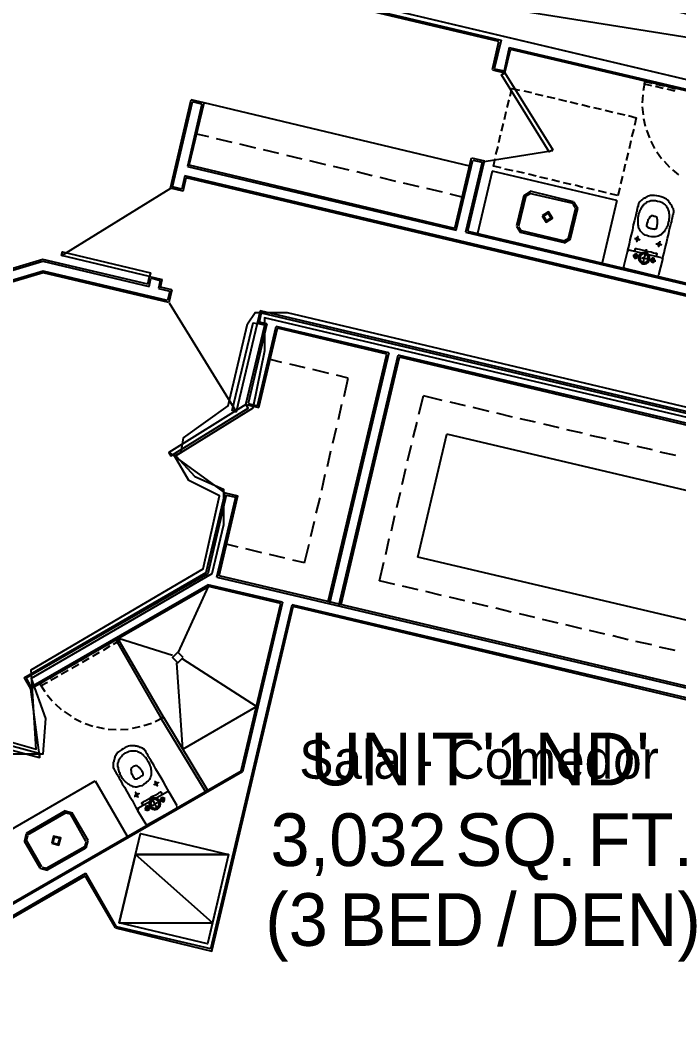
# Model space of a CAD drawing. Header units: feet. Extents: x -84 to 198, y -22 to 181.
# Drawn here: x 26.09 to 46.67, y 26.3 to 57.93 of the extents above; entities that cross this region are included whole.
import ezdxf
from ezdxf.enums import TextEntityAlignment as Align

# ---------------------------------------------------------------- set-up
doc = ezdxf.new("R2010")
doc.units = ezdxf.units.FT
for name, color, linetype in [('A-AREA-COMUN', 252, 'CONTINUOUS'), ('A-AREA-UNIDAD', 30, 'CONTINUOUS'), ('A-LINEA', 7, 'CONTINUOUS'), ('A-MURO-CONCRETO', 8, 'CONTINUOUS'), ('A-NOMBRE-ESPACIO', 2, 'CONTINUOUS'), ('A-TEXTO-PDF', 3, 'CONTINUOUS')]:
    doc.layers.add(name, color=color, linetype=linetype)

msp = doc.modelspace()

# ---------------------------------------------------------------- linework, layer by layer
at = {"layer": 'A-AREA-COMUN'}
msp.add_lwpolyline([(24.32, 35.8044), (26.592, 35.1644), (26.432, 37.6356), (31.808, 40.8), (32.32, 43.0756), (31.36, 43.5556), (30.912, 44.32), (31.12, 44.4444), (31.2, 44.8889), (32.592, 45.8844), (33.2, 48.4444), (33.44, 48.8), (34.432, 48.8), (54.048, 44.16)], dxfattribs=at)
at = {"layer": 'A-AREA-UNIDAD'}
msp.add_lwpolyline([(53.92, 43.8756), (33.728, 48.64), (33.728, 47.6089), (33.36, 45.8133), (30.96, 44.32), (31.552, 43.68), (32.448, 43.2889), (32.448, 42.1689), (32.08, 40.64), (26.432, 37.3689), (26.88, 36.1244), (26.8, 35.0044), (25.76, 35.0044), (23.872, 35.4844), (21.28, 33.9556), (21.2, 33.6), (21.52, 33.4756), (21.408, 31.8756), (23.072, 28.9244), (23.392, 28.8356), (23.392, 28.4089), (25.28, 25.4756)], dxfattribs=at)
at = {"layer": 'A-LINEA'}
for p, q in [((32.32, 59.3911), (41.12, 57.3111)), ((41.0533, 57.2711), (32.36, 59.3244)), ((40.8533, 56.3911), (41.0533, 57.2711)), ((41.12, 57.3111), (40.9067, 56.4178)), ((41.3733, 57.0844), (41.2133, 56.3511)), ((41.24, 56.2844), (41.4133, 57.0178)), ((41.3733, 57.0844), (51.36, 54.7244)), ((51.2933, 54.6844), (41.4133, 57.0178)), ((40.8533, 56.3778), (41.24, 56.2844)), ((40.9067, 56.4178), (41.2133, 56.3511)), ((45.6133, 56.0178), (45.84, 55.9644)), ((41.8267, 55.7244), (42.0667, 55.6711)), ((46.1867, 55.8044), (45.9467, 55.8578)), ((45.96, 55.9378), (46.2133, 55.8844)), ((46.5467, 55.7111), (46.3067, 55.7778)), ((46.3333, 55.8578), (46.5733, 55.7911)), ((30.7867, 52.6844), (31.44, 55.4444)), ((30.8533, 52.7244), (31.48, 55.3778)), ((31.3733, 53.4044), (31.84, 55.3511)), ((31.84, 55.3511), (31.44, 55.4444)), ((31.7733, 55.3111), (31.48, 55.3778)), ((40.1467, 53.3778), (31.84, 55.3511)), ((41.3067, 55.2044), (41.3733, 55.4444)), ((42.1867, 55.6311), (42.4267, 55.5778)), ((42.5467, 55.5511), (42.8, 55.4978)), ((42.92, 55.4711), (43.16, 55.4044)), ((43.28, 55.3778), (43.52, 55.3244)), ((45.5467, 55.6044), (45.5333, 55.3511)), ((31.7733, 55.3111), (31.32, 53.3644)), ((41.2267, 54.8311), (41.28, 55.0844)), ((43.64, 55.2978), (43.8933, 55.2311)), ((44.0133, 55.2044), (44.2533, 55.1511)), ((44.3733, 55.1244), (44.6133, 55.0578)), ((44.7467, 55.0311), (44.9867, 54.9778)), ((45.5333, 55.2311), (45.56, 54.9778)), ((45.5733, 54.8578), (45.6267, 54.6178)), ((41.1333, 54.4711), (41.2, 54.7111)), ((45.2667, 54.5244), (45.2, 54.2844)), ((45.6667, 54.4978), (45.76, 54.2578)), ((31.9867, 54.2844), (31.6133, 54.3778)), ((32.72, 54.1111), (32.2267, 54.2311)), ((41.0533, 54.1111), (41.1067, 54.3511)), ((45.1733, 54.1644), (45.12, 53.9111)), ((45.8, 54.1511), (45.92, 53.9244)), ((33.4533, 53.9378), (32.96, 54.0578)), ((34.1733, 53.7644), (33.6933, 53.8844)), ((40.5946, 53.5205), (42.7353, 53.867)), ((40.96, 53.7378), (41.0267, 53.9911)), ((45.0933, 53.7911), (45.0267, 53.5511)), ((45.9867, 53.8178), (46.1333, 53.6178)), ((34.9067, 53.5911), (34.4267, 53.7111)), ((35.64, 53.4178), (35.1467, 53.5378)), ((39.68, 51.4311), (40.2, 53.6311)), ((39.72, 51.3778), (40.24, 53.5644)), ((40.5333, 53.4978), (40.0133, 51.3111)), ((40.08, 51.3378), (40.6, 53.5378)), ((40.2, 53.6311), (40.6, 53.5378)), ((40.24, 53.5644), (40.5333, 53.4978)), ((46.2133, 53.5244), (46.3867, 53.3378)), ((31.32, 53.3644), (39.72, 51.3778)), ((39.68, 51.4311), (31.3733, 53.4044)), ((36.3733, 53.2444), (35.88, 53.3644)), ((37.0933, 53.0711), (36.6133, 53.1911)), ((40.84, 53.2178), (40.3867, 51.2711)), ((44.7333, 52.2978), (40.84, 53.2178)), ((41.4933, 53.2311), (41.24, 53.2844)), ((41.8533, 53.1511), (41.6133, 53.2044)), ((45, 53.4311), (44.9467, 53.1911)), ((46.48, 53.2578), (46.6667, 53.0978)), ((31.24, 53.0711), (31.1467, 52.6578)), ((31.1867, 52.5911), (31.28, 53.0044)), ((59.1333, 46.4711), (31.24, 53.0711)), ((59.1733, 46.4044), (31.28, 53.0044)), ((37.8267, 52.8978), (37.3467, 53.0178)), ((38.56, 52.7244), (38.0667, 52.8444)), ((42.2133, 53.0578), (41.9733, 53.1244)), ((42.5867, 52.9778), (42.3333, 53.0311)), ((42.9467, 52.8844), (42.7067, 52.9511)), ((43.3067, 52.8044), (43.0667, 52.8578)), ((44.92, 53.0578), (44.8533, 52.8178)), ((30.7923, 52.675), (27.3828, 50.5701)), ((31.1867, 52.5911), (30.7867, 52.6844)), ((31.1467, 52.6578), (30.8533, 52.7244)), ((39.2933, 52.5644), (38.8, 52.6711)), ((42.0317, 52.5733), (41.8311, 52.4495)), ((42.0164, 52.5084), (41.896, 52.4341)), ((43.3733, 52.2044), (42.0133, 52.5244)), ((43.3867, 52.2578), (42.0267, 52.5911)), ((43.68, 52.7111), (43.44, 52.7778)), ((44.04, 52.6311), (43.8, 52.6844)), ((44.4133, 52.5378), (44.16, 52.6044)), ((44.7733, 52.4578), (44.5333, 52.5111)), ((44.8267, 52.6978), (44.7733, 52.4578)), ((39.9067, 52.4044), (39.5333, 52.4978)), ((41.8267, 52.4578), (41.6, 51.5111)), ((41.8933, 52.4444), (41.6667, 51.4978)), ((43.4506, 52.0681), (43.3764, 52.1884)), ((43.5155, 52.0527), (43.3917, 52.2533)), ((44.7333, 52.2978), (44.28, 50.3511)), ((43.2267, 51.1244), (43.4533, 52.0711)), ((43.2933, 51.1111), (43.52, 52.0578)), ((40.0133, 51.3111), (49.9867, 48.9511)), ((41.6045, 51.5028), (41.7283, 51.3023)), ((41.6694, 51.4875), (41.7436, 51.3671)), ((41.72, 51.3111), (43.0933, 50.9911)), ((41.7467, 51.3644), (43.1067, 51.0444)), ((43.1016, 50.9823), (43.3022, 51.1061)), ((43.117, 51.0471), (43.2373, 51.1214)), ((45.0667, 50.7244), (44.9467, 50.2311)), ((45.1241, 50.7499), (45.0679, 50.7152)), ((46.1333, 50.5111), (45.12, 50.7511)), ((26.8, 50.4578), (16.2133, 47.2844)), ((16.2267, 47.2311), (26.8, 50.4044)), ((30.08, 49.6844), (26.8, 50.4578)), ((26.8, 50.4044), (30.12, 49.6178)), ((46.0533, 49.9778), (46.1733, 50.4578)), ((46.1854, 50.4537), (46.1507, 50.5099)), ((26.8133, 50.0978), (16.3067, 46.9378)), ((26.8133, 50.0444), (16.32, 46.8978)), ((30.6933, 49.1778), (26.8133, 50.0978)), ((30.7333, 49.1111), (26.8133, 50.0444)), ((44.9479, 50.2352), (44.9826, 50.179)), ((44.9733, 50.1911), (46, 49.9378)), ((30.12, 49.6178), (30.1733, 49.8711)), ((30.4667, 49.7911), (30.1733, 49.8711)), ((30.4667, 49.7911), (30.4133, 49.5511)), ((30.48, 49.5911), (30.5333, 49.8311)), ((46.0093, 49.9257), (46.0654, 49.9604)), ((30.4133, 49.5511), (30.7733, 49.4711)), ((30.8267, 49.5111), (30.48, 49.5911)), ((30.7733, 49.4711), (30.6933, 49.1778)), ((30.8267, 49.5111), (30.7333, 49.1111)), ((30.7428, 49.1034), (32.8477, 45.6939)), ((33.5867, 48.8578), (33.4933, 48.4578)), ((33.6267, 48.7911), (33.56, 48.4978)), ((54.2267, 43.9778), (33.5867, 48.8578)), ((33.6267, 48.7911), (54.16, 43.9378)), ((33.1467, 45.9244), (33.7333, 48.4044)), ((33.8, 48.4444), (33.2133, 45.9644)), ((33.7333, 48.4044), (33.4933, 48.4578)), ((33.8, 48.4444), (33.56, 48.4978)), ((33.5067, 45.8844), (34.0933, 48.3644)), ((33.5467, 45.8311), (34.1333, 48.3111)), ((37.6133, 47.5378), (34.0933, 48.3644)), ((37.5467, 47.4978), (34.1333, 48.3111)), ((35.72, 39.7778), (37.5467, 47.4978)), ((37.6133, 47.5378), (35.76, 39.7111)), ((36.0533, 39.6444), (37.9067, 47.4711)), ((53.8, 43.7111), (37.9067, 47.4711)), ((34.2667, 47.2444), (33.9067, 47.3378)), ((35, 47.0711), (34.52, 47.1911)), ((36.12, 39.6844), (37.9467, 47.4044)), ((53.7333, 43.6711), (37.9467, 47.4044)), ((35.7333, 46.8978), (35.24, 47.0178)), ((36.3467, 46.7511), (35.9733, 46.8444)), ((36.2133, 46.1778), (36.3467, 46.7511)), ((38.5467, 45.6311), (38.6933, 46.2044)), ((39.28, 46.0578), (38.6933, 46.2044)), ((33.1467, 45.9244), (33.5467, 45.8311)), ((33.2133, 45.9644), (33.5067, 45.8844)), ((36.04, 45.4578), (36.1467, 45.9378)), ((40.0133, 45.8844), (39.5333, 46.0044)), ((40.7467, 45.7111), (40.2533, 45.8311)), ((41.48, 45.5378), (40.9867, 45.6578)), ((38.3733, 44.8978), (38.4933, 45.3778)), ((42.2, 45.3778), (41.72, 45.4844)), ((42.9333, 45.2044), (42.4533, 45.3111)), ((35.8667, 44.7244), (35.9733, 45.2044)), ((38.52, 41.1644), (39.4267, 45.0044)), ((51.3333, 42.1911), (39.4267, 45.0044)), ((43.6667, 45.0311), (43.1733, 45.1378)), ((44.4, 44.8578), (43.9067, 44.9644)), ((38.2, 44.1644), (38.32, 44.6578)), ((45.12, 44.6844), (44.64, 44.7911)), ((45.8533, 44.5111), (45.3733, 44.6178)), ((30.7424, 44.4294), (32.501, 43.1605)), ((35.6933, 43.9911), (35.8, 44.4844)), ((46.5867, 44.3378), (46.0933, 44.4444)), ((35.52, 43.2578), (35.6267, 43.7511)), ((38.0267, 43.4311), (38.1467, 43.9244)), ((31.9067, 40.6844), (32.4933, 43.1644)), ((32.5333, 43.0978), (31.96, 40.6444)), ((32.24, 40.5378), (32.8267, 43.0311)), ((32.3067, 40.5778), (32.8933, 43.0711)), ((32.4933, 43.1644), (32.8933, 43.0711)), ((32.5333, 43.0978), (32.8267, 43.0311)), ((35.3467, 42.5378), (35.4667, 43.0178)), ((37.8667, 42.7111), (37.9733, 43.1911)), ((37.6933, 41.9778), (37.8, 42.4578)), ((35.1733, 41.8044), (35.2933, 42.2844)), ((32.9067, 41.4711), (32.5333, 41.5644)), ((34.9733, 40.9778), (35.12, 41.5644)), ((37.52, 41.2444), (37.6267, 41.7378)), ((33.64, 41.2978), (33.1467, 41.4178)), ((34.36, 41.1244), (33.88, 41.2444)), ((47.5067, 39.0444), (38.52, 41.1644)), ((34.9733, 40.9778), (34.6133, 41.0711)), ((37.32, 40.4178), (37.4533, 41.0044)), ((26.2133, 37.3911), (31.9067, 40.6844)), ((31.96, 40.6444), (26.28, 37.3778)), ((32.24, 40.5378), (46.9867, 37.0578)), ((47.04, 37.0978), (32.3067, 40.5778)), ((26.4133, 37.0444), (31.9733, 40.2444)), ((26.4267, 37.1111), (31.96, 40.2978)), ((31.04, 38.1911), (31.9733, 40.2444)), ((34.2933, 39.7511), (31.96, 40.2978)), ((34.24, 39.7111), (31.9733, 40.2444)), ((37.8, 40.3111), (37.32, 40.4178)), ((38.5333, 40.1378), (38.04, 40.2578)), ((39.2533, 39.9644), (38.7733, 40.0844)), ((39.9867, 39.7911), (39.5067, 39.9111)), ((32.0533, 28.9244), (34.5867, 39.6711)), ((33, 34.4844), (34.24, 39.7111)), ((34.2933, 39.7511), (33.04, 34.4578)), ((46.9067, 36.7644), (34.5867, 39.6711)), ((46.9467, 36.6978), (34.6267, 39.6178)), ((40.72, 39.6178), (40.2267, 39.7378)), ((41.44, 39.4444), (40.96, 39.5644)), ((42.1733, 39.2711), (41.6933, 39.3911)), ((42.9067, 39.0978), (42.4133, 39.2178)), ((43.64, 38.9244), (43.1467, 39.0444)), ((30.8533, 38.0844), (29.16, 38.6178)), ((44.36, 38.7511), (43.88, 38.8711)), ((45.0933, 38.5778), (44.6133, 38.6978)), ((28.6267, 38.3244), (28.8533, 38.4444)), ((28.8933, 38.3778), (28.68, 38.2444)), ((45.8267, 38.4178), (45.3333, 38.5244)), ((46.56, 38.2444), (46.0667, 38.3511)), ((27.9867, 37.9378), (28.2, 38.0711)), ((28.24, 37.9911), (28.0267, 37.8711)), ((28.3067, 38.1378), (28.52, 38.2578)), ((28.56, 38.1778), (28.3467, 38.0578)), ((33.48, 36.4978), (31.1733, 37.9778)), ((27.3333, 37.5644), (27.5467, 37.6978)), ((27.6533, 37.7511), (27.88, 37.8844)), ((27.92, 37.8044), (27.7067, 37.6844)), ((31.1733, 35.1644), (30.9867, 37.8578)), ((26.2133, 37.3911), (26.4133, 37.0444)), ((26.28, 37.3778), (26.4267, 37.1111)), ((26.7067, 37.2044), (26.9067, 37.3244)), ((27.0133, 37.3778), (27.2267, 37.5111)), ((27.2667, 37.4311), (27.0533, 37.3111)), ((27.5867, 37.6178), (27.3733, 37.4978)), ((26.7028, 34.8887), (26.4217, 37.0389)), ((26.9333, 36.8578), (27.0933, 36.6711)), ((27.1867, 36.5778), (27.3733, 36.4044)), ((31.1733, 35.1644), (33.48, 36.4978)), ((27.4667, 36.3378), (27.68, 36.1911)), ((27.7867, 36.1244), (28, 36.0178)), ((30.3067, 36.0311), (30.5733, 36.1644)), ((30.5067, 36.1911), (30.5067, 36.1911)), ((30.56, 36.1111), (30.56, 36.1111)), ((28.12, 35.9644), (28.36, 35.8844)), ((28.48, 35.8578), (28.72, 35.8044)), ((28.84, 35.7911), (29.0933, 35.7778)), ((29.2267, 35.7778), (29.4667, 35.7911)), ((29.6, 35.8178), (29.84, 35.8711)), ((29.96, 35.8978), (30.2, 35.9778)), ((23.7867, 29.1778), (33, 34.4844)), ((33.04, 34.4578), (23.8133, 29.1378)), ((24.9733, 32.1778), (28.44, 34.1778)), ((28.44, 34.1778), (29.44, 32.4444)), ((31.88, 33.8978), (31.88, 33.8978)), ((30.6933, 33.8311), (29.7733, 33.3111)), ((30.7538, 33.8077), (30.69, 33.8249)), ((31, 33.3911), (30.7467, 33.8178)), ((27.4933, 33.2311), (26.28, 32.5244)), ((27.7244, 33.161), (27.4968, 33.2222)), ((29.76, 33.2444), (30.0133, 32.8178)), ((29.7834, 33.3049), (29.7662, 33.2411)), ((30.0667, 32.8044), (30.9867, 33.3244)), ((30.99, 33.3173), (31.0071, 33.3811)), ((27.52, 33.1778), (26.3067, 32.4711)), ((27.6666, 33.1277), (27.5301, 33.1644)), ((28.1467, 32.2844), (27.6667, 33.1378)), ((28.2133, 32.3111), (27.72, 33.1644)), ((30.0196, 32.8145), (30.0833, 32.7973)), ((26.2133, 32.2978), (26.7067, 31.4578)), ((26.2834, 32.5155), (26.2223, 32.2879)), ((26.2667, 32.3378), (26.76, 31.4844)), ((26.3167, 32.4578), (26.28, 32.3212)), ((28.1233, 32.1378), (28.16, 32.2744)), ((28.1566, 32.08), (28.2177, 32.3077)), ((26.9067, 31.4444), (28.12, 32.1378)), ((26.9333, 31.3911), (28.1467, 32.0844)), ((26.7156, 31.4479), (26.9432, 31.3867)), ((26.7734, 31.4812), (26.9099, 31.4445)), ((23.9733, 28.8711), (28.1467, 31.2844)), ((24, 28.8311), (28.12, 31.2044)), ((29.0667, 29.5778), (28.12, 31.2044)), ((29.1067, 29.6178), (28.1467, 31.2844)), ((32.0533, 28.9244), (29.1067, 29.6178))]:
    msp.add_line(p, q, dxfattribs=at)
for points in [[(29.96, 60.0978), (55.9867, 53.9378), (56.44, 55.8844), (30.4267, 62.0444), (29.96, 60.0978)], [(41.24, 56.2844), (42.7333, 53.8844), (42.6267, 53.8178), (41.1333, 56.2311), (41.24, 56.2844)], [(45.8267, 55.8844), (45.6, 55.9378), (45.6133, 56.0178), (45.56, 55.7244)], [(41.4, 55.5644), (41.4533, 55.8044), (41.6933, 55.7511)], [(45.1067, 54.9511), (45.3467, 54.8844), (45.2933, 54.6444)], [(40.08, 51.3378), (49.9467, 49.0044), (51.2933, 54.6844)], [(41.12, 53.3244), (40.88, 53.3778), (40.9333, 53.6178)], [(46.1733, 50.4578), (46.1733, 50.4844), (46.1867, 50.5644), (46.2133, 50.6711), (46.2533, 50.8178), (46.2933, 50.9644), (46.32, 51.1244), (46.36, 51.2711), (46.3867, 51.4044), (46.4133, 51.5111), (46.44, 51.5911), (46.4533, 51.6444), (46.4533, 51.6844), (46.4667, 51.7244), (46.4667, 51.7378), (46.48, 51.7511), (46.48, 51.7644), (46.48, 51.7778), (46.48, 51.7911), (46.4933, 51.8044), (46.4933, 51.8311), (46.4933, 51.8444), (46.4933, 51.8578), (46.5067, 51.8711), (46.5067, 51.8844), (46.5067, 51.8978), (46.5067, 51.9111), (46.52, 51.9244), (46.52, 51.9511), (46.52, 51.9644), (46.52, 51.9778), (46.52, 51.9911), (46.5067, 52.0044), (46.5067, 52.0178), (46.5067, 52.0444), (46.4933, 52.0578), (46.48, 52.0711), (46.48, 52.0844), (46.4667, 52.1111), (46.4533, 52.1244), (46.4533, 52.1378), (46.44, 52.1644), (46.4267, 52.1778), (46.4133, 52.1911), (46.4, 52.2178), (46.3867, 52.2311), (46.3733, 52.2444), (46.36, 52.2711), (46.3467, 52.2978), (46.32, 52.3111), (46.2933, 52.3378), (46.2667, 52.3511), (46.2267, 52.3778), (46.1867, 52.3911), (46.12, 52.4178), (46.0533, 52.4311), (45.9867, 52.4444), (45.92, 52.4578), (45.8667, 52.4578), (45.8267, 52.4578), (45.7867, 52.4578), (45.76, 52.4444), (45.72, 52.4311), (45.7067, 52.4311), (45.68, 52.4178), (45.6533, 52.4044), (45.64, 52.3911), (45.6133, 52.3778), (45.6, 52.3778), (45.5867, 52.3644), (45.56, 52.3511), (45.5467, 52.3378), (45.5333, 52.3244), (45.52, 52.3111), (45.5067, 52.3111), (45.4933, 52.2978), (45.48, 52.2844), (45.4667, 52.2711), (45.4533, 52.2578), (45.44, 52.2444), (45.4267, 52.2311), (45.4267, 52.2178), (45.4133, 52.2044), (45.4133, 52.1911), (45.4133, 52.1778), (45.4, 52.1644), (45.4, 52.1511), (45.4, 52.1378), (45.4, 52.1111), (45.3867, 52.0978), (45.3867, 52.0844), (45.3867, 52.0711), (45.3733, 52.0578), (45.3733, 52.0444), (45.3733, 52.0311), (45.3733, 52.0178), (45.36, 52.0044), (45.36, 51.9778), (45.36, 51.9511), (45.3467, 51.9111), (45.3333, 51.8444), (45.3067, 51.7644), (45.2933, 51.6711), (45.2533, 51.5378), (45.2267, 51.3778), (45.1867, 51.2311), (45.1467, 51.0711), (45.12, 50.9378), (45.0933, 50.8178), (45.0667, 50.7511), (45.0667, 50.7244)], [(45.7467, 51.1778), (45.68, 51.2044), (45.6267, 51.2178), (45.5867, 51.2444), (45.5467, 51.2711), (45.5067, 51.3111), (45.48, 51.3378), (45.4667, 51.3644), (45.4533, 51.3911), (45.44, 51.4178), (45.4267, 51.4444), (45.4133, 51.4711), (45.4133, 51.4978), (45.4133, 51.5111), (45.4, 51.5378), (45.4, 51.5644), (45.4, 51.5778), (45.4, 51.6044), (45.4, 51.6178), (45.4, 51.6444), (45.4, 51.6578), (45.4, 51.6844), (45.4, 51.7111), (45.4, 51.7244), (45.4, 51.7511), (45.4, 51.7778), (45.4133, 51.8044), (45.4133, 51.8311), (45.4267, 51.8578), (45.4267, 51.8844), (45.44, 51.9111), (45.4533, 51.9378), (45.4533, 51.9644), (45.4667, 51.9911), (45.48, 52.0044), (45.4933, 52.0311), (45.4933, 52.0444), (45.5067, 52.0711), (45.52, 52.0844), (45.5333, 52.0978), (45.5333, 52.1111), (45.5467, 52.1244), (45.56, 52.1511), (45.5733, 52.1644), (45.5867, 52.1778), (45.6, 52.1911), (45.6133, 52.2044), (45.64, 52.2178), (45.6533, 52.2311), (45.68, 52.2578), (45.72, 52.2711), (45.76, 52.2844), (45.8, 52.2978), (45.84, 52.2978), (45.8933, 52.2978), (45.9467, 52.2978), (46.0133, 52.2844), (46.08, 52.2711), (46.1333, 52.2444), (46.1733, 52.2178), (46.2133, 52.1911), (46.2533, 52.1644), (46.28, 52.1378), (46.2933, 52.1111), (46.3067, 52.0844), (46.32, 52.0578), (46.3333, 52.0311), (46.3467, 52.0178), (46.3467, 51.9911), (46.36, 51.9778), (46.36, 51.9511), (46.36, 51.9378), (46.36, 51.9244), (46.36, 51.8978), (46.3733, 51.8844), (46.3733, 51.8578), (46.3733, 51.8444), (46.3733, 51.8178), (46.3733, 51.8044), (46.3733, 51.7778), (46.3733, 51.7511), (46.36, 51.7244), (46.36, 51.6978), (46.36, 51.6711), (46.36, 51.6444), (46.3467, 51.6178), (46.3467, 51.5911), (46.3333, 51.5644), (46.3333, 51.5378), (46.32, 51.5111), (46.3067, 51.4844), (46.2933, 51.4711), (46.2933, 51.4444), (46.28, 51.4311), (46.2667, 51.4178), (46.2533, 51.3911), (46.2533, 51.3778), (46.24, 51.3644), (46.2267, 51.3511), (46.2133, 51.3244), (46.2, 51.3111), (46.1867, 51.2978), (46.16, 51.2711), (46.1467, 51.2578), (46.12, 51.2311), (46.0933, 51.2178), (46.0667, 51.2044), (46.0267, 51.1911), (45.9867, 51.1778), (45.9333, 51.1644), (45.88, 51.1644), (45.8267, 51.1644), (45.76, 51.1778)], [(42.4045, 51.8228), (42.5283, 51.6223), (42.7289, 51.7461), (42.605, 51.9466), (42.4045, 51.8228)], [(42.4434, 51.8136), (42.5375, 51.6612), (42.6899, 51.7553), (42.5958, 51.9077), (42.4434, 51.8136)], [(45.92, 51.4044), (45.92, 51.4178), (45.9333, 51.4178), (45.9467, 51.4178), (45.96, 51.4311), (45.9733, 51.4311), (45.9733, 51.4444), (45.9867, 51.4444), (45.9867, 51.4578), (45.9867, 51.4711), (45.9867, 51.4844), (46, 51.4978), (46, 51.5111), (46, 51.5244), (46, 51.5511), (46.0133, 51.5644), (46.0133, 51.5778), (46.0133, 51.5911), (46.0133, 51.6044), (46.0133, 51.6178), (46.0133, 51.6311), (46.0133, 51.6444), (46.0133, 51.6578), (46.0133, 51.6711), (46.0133, 51.6844), (46.0133, 51.6978), (46.0133, 51.7111), (46, 51.7244), (46, 51.7378), (46, 51.7644), (45.9867, 51.7778), (45.96, 51.7911), (45.9333, 51.8044), (45.9067, 51.8044), (45.8667, 51.8178), (45.84, 51.8178), (45.8133, 51.8178), (45.8, 51.8044), (45.7867, 51.7911), (45.7733, 51.7911), (45.76, 51.7778), (45.76, 51.7644), (45.76, 51.7511), (45.7467, 51.7511), (45.7467, 51.7378), (45.7333, 51.7244), (45.72, 51.7111), (45.72, 51.6978), (45.7067, 51.6978), (45.7067, 51.6844), (45.7067, 51.6711), (45.7067, 51.6578), (45.6933, 51.6444), (45.6933, 51.6311), (45.6933, 51.6178), (45.6933, 51.6044), (45.68, 51.5911), (45.68, 51.5778), (45.68, 51.5644), (45.68, 51.5511), (45.6667, 51.5378), (45.6667, 51.5244), (45.6667, 51.5111), (45.6667, 51.4978), (45.68, 51.4978), (45.68, 51.4844), (45.6933, 51.4844), (45.6933, 51.4711), (45.7067, 51.4578), (45.72, 51.4578), (45.7333, 51.4444), (45.76, 51.4444), (45.8, 51.4311), (45.8267, 51.4311), (45.8667, 51.4178), (45.8933, 51.4178), (45.9067, 51.4044), (45.92, 51.4044)], [(45.2933, 51.1111), (45.3067, 51.1111), (45.3333, 51.1111), (45.36, 51.0978), (45.3867, 51.0978), (45.4267, 51.0844), (45.44, 51.0844), (45.4667, 51.0711)], [(45.3867, 51.1378), (45.3733, 51.1378), (45.36, 51.1244), (45.3467, 51.1244), (45.3467, 51.1111), (45.3333, 51.1111), (45.3333, 51.0978), (45.3467, 51.0844), (45.3467, 51.0711), (45.36, 51.0711), (45.36, 51.0578), (45.3733, 51.0578), (45.3867, 51.0578), (45.3867, 51.0711), (45.4, 51.0711), (45.4, 51.0844), (45.4133, 51.0844), (45.4133, 51.0978), (45.4133, 51.1111), (45.4, 51.1111), (45.4, 51.1244), (45.3867, 51.1244), (45.3867, 51.1378)], [(45.4, 51.1911), (45.3867, 51.1644), (45.3867, 51.1378), (45.3733, 51.1111), (45.3733, 51.0844), (45.36, 51.0578), (45.36, 51.0311), (45.36, 51.0178), (45.3467, 51.0044)], [(45.96, 50.9511), (45.9733, 50.9511), (45.9867, 50.9511), (46.0133, 50.9511), (46.04, 50.9378), (46.0667, 50.9244), (46.1067, 50.9244), (46.12, 50.9244), (46.1467, 50.9111)], [(46.0667, 50.9644), (46.0533, 50.9778), (46.04, 50.9644), (46.0267, 50.9644), (46.0267, 50.9511), (46.0133, 50.9378), (46.0133, 50.9244), (46.0267, 50.9244), (46.0267, 50.9111), (46.04, 50.9111), (46.04, 50.8978), (46.0533, 50.8978), (46.0667, 50.8978), (46.0667, 50.9111), (46.08, 50.9111), (46.08, 50.9244), (46.0933, 50.9244), (46.0933, 50.9378), (46.0933, 50.9511), (46.08, 50.9511), (46.08, 50.9644), (46.0667, 50.9644)], [(46.08, 51.0311), (46.08, 51.0178), (46.0667, 51.0044), (46.0667, 50.9778), (46.0533, 50.9511), (46.0533, 50.9244), (46.04, 50.8978), (46.04, 50.8711), (46.04, 50.8578), (46.0267, 50.8444)], [(30.1333, 49.9244), (27.3867, 50.5778), (27.4133, 50.6978), (30.16, 50.0444), (30.1333, 49.9244)], [(45.3333, 50.6178), (45.32, 50.6178), (45.3067, 50.6178), (45.2933, 50.6178), (45.2933, 50.6044), (45.28, 50.6044), (45.28, 50.5911), (45.2667, 50.5911), (45.2667, 50.5778), (45.2667, 50.5644), (45.2667, 50.5511), (45.2667, 50.5378), (45.28, 50.5244), (45.2933, 50.5111), (45.3067, 50.5111), (45.32, 50.4978), (45.3333, 50.4978), (45.3467, 50.5111), (45.36, 50.5111), (45.3733, 50.5244), (45.3867, 50.5378), (45.3867, 50.5511), (45.3867, 50.5644), (45.3867, 50.5778), (45.3733, 50.5911), (45.3733, 50.6044), (45.36, 50.6044), (45.36, 50.6178), (45.3467, 50.6178), (45.3333, 50.6178)], [(45.2933, 50.7111), (45.2933, 50.7244), (45.2933, 50.7378), (45.3067, 50.7511), (45.3067, 50.7644), (45.3067, 50.7778), (45.3067, 50.7911), (45.32, 50.7911), (45.32, 50.8044), (45.3333, 50.8044), (45.3467, 50.8044), (45.3733, 50.7911), (45.44, 50.7778), (45.52, 50.7644), (45.6133, 50.7378), (45.72, 50.7111), (45.8133, 50.6978), (45.88, 50.6711), (45.9333, 50.6578), (45.96, 50.6578), (45.9733, 50.6578), (45.9733, 50.6444), (45.9867, 50.6444), (45.9867, 50.6311), (45.9867, 50.6178), (45.9733, 50.6044), (45.9733, 50.5911), (45.9733, 50.5778), (45.9733, 50.5644), (45.96, 50.5511)], [(45.3467, 50.6578), (45.3467, 50.6444), (45.3467, 50.6311), (45.3333, 50.6044), (45.3333, 50.5778), (45.32, 50.5511), (45.32, 50.5244), (45.3067, 50.4978), (45.3067, 50.4844), (45.3067, 50.4711)], [(45.6267, 50.6711), (45.6, 50.6711), (45.5733, 50.6711), (45.5333, 50.6711), (45.5067, 50.6578), (45.48, 50.6444), (45.4667, 50.6178), (45.44, 50.6044), (45.4267, 50.5778), (45.4133, 50.5378), (45.4133, 50.5111), (45.4133, 50.4844), (45.4267, 50.4444), (45.44, 50.4178), (45.4533, 50.3911), (45.4667, 50.3778), (45.4933, 50.3511), (45.52, 50.3378), (45.5467, 50.3244), (45.5867, 50.3244), (45.6133, 50.3244), (45.64, 50.3378), (45.6667, 50.3378), (45.6933, 50.3644), (45.72, 50.3778), (45.7333, 50.4044), (45.7467, 50.4311), (45.76, 50.4578), (45.76, 50.4978), (45.76, 50.5244), (45.76, 50.5511), (45.7467, 50.5778), (45.7333, 50.6044), (45.7067, 50.6311), (45.6933, 50.6444), (45.6667, 50.6578), (45.6267, 50.6711)], [(45.6267, 50.6311), (45.6, 50.6311), (45.5733, 50.6311), (45.5467, 50.6311), (45.5333, 50.6178), (45.5067, 50.6044), (45.4933, 50.5911), (45.48, 50.5778), (45.4667, 50.5511), (45.4533, 50.5244), (45.4533, 50.5111), (45.4533, 50.4844), (45.4667, 50.4578), (45.4667, 50.4444), (45.48, 50.4178), (45.4933, 50.4044), (45.52, 50.3911), (45.5333, 50.3778), (45.56, 50.3644), (45.5867, 50.3644), (45.6133, 50.3644), (45.6267, 50.3644), (45.6533, 50.3778), (45.6667, 50.3911), (45.6933, 50.4044), (45.7067, 50.4178), (45.72, 50.4444), (45.72, 50.4711), (45.7333, 50.4978), (45.72, 50.5111), (45.72, 50.5378), (45.7067, 50.5644), (45.7067, 50.5778), (45.68, 50.5911), (45.6667, 50.6178), (45.64, 50.6178), (45.6267, 50.6311)], [(45.6533, 50.7778), (45.6533, 50.7511), (45.64, 50.7111), (45.6267, 50.6578), (45.6133, 50.5778), (45.5867, 50.5111), (45.5733, 50.4311), (45.56, 50.3778), (45.5467, 50.3378), (45.5467, 50.3244)], [(45.24, 50.5778), (45.2667, 50.5778), (45.2933, 50.5644), (45.3333, 50.5644), (45.3733, 50.5511), (45.4, 50.5378), (45.4267, 50.5378), (45.4533, 50.5378), (45.4667, 50.5244)], [(45.3333, 50.5911), (45.32, 50.5911), (45.3067, 50.5911), (45.3067, 50.5778), (45.2933, 50.5778), (45.2933, 50.5644), (45.2933, 50.5511), (45.3067, 50.5378), (45.32, 50.5378), (45.3333, 50.5378), (45.3467, 50.5378), (45.3467, 50.5511), (45.36, 50.5511), (45.36, 50.5644), (45.36, 50.5778), (45.3467, 50.5778), (45.3467, 50.5911), (45.3333, 50.5911)], [(45.5067, 50.5244), (45.52, 50.5111), (45.5333, 50.5111), (45.56, 50.5111), (45.5867, 50.4978), (45.6133, 50.4978), (45.64, 50.4844), (45.6667, 50.4844), (45.68, 50.4844), (45.6933, 50.4711)], [(45.7333, 50.4711), (45.7467, 50.4578), (45.76, 50.4578), (45.7867, 50.4578), (45.8267, 50.4444), (45.8667, 50.4311), (45.8933, 50.4311), (45.9333, 50.4178), (45.9467, 50.4178), (45.96, 50.4178)], [(45.88, 50.4978), (45.8667, 50.4978), (45.8533, 50.4978), (45.84, 50.4978), (45.84, 50.4844), (45.8267, 50.4844), (45.8133, 50.4711), (45.8, 50.4578), (45.8, 50.4444), (45.8, 50.4311), (45.8, 50.4178), (45.8133, 50.4044), (45.8133, 50.3911), (45.8267, 50.3911), (45.84, 50.3778), (45.8533, 50.3778), (45.8667, 50.3778), (45.88, 50.3778), (45.8933, 50.3778), (45.8933, 50.3911), (45.9067, 50.3911), (45.9067, 50.4044), (45.92, 50.4178), (45.92, 50.4311), (45.92, 50.4444), (45.92, 50.4578), (45.9067, 50.4711), (45.9067, 50.4844), (45.8933, 50.4844), (45.88, 50.4844), (45.88, 50.4978)], [(45.8667, 50.4711), (45.8533, 50.4711), (45.84, 50.4578), (45.8267, 50.4444), (45.8267, 50.4311), (45.8267, 50.4178), (45.84, 50.4178), (45.84, 50.4044), (45.8533, 50.4044), (45.8667, 50.4044), (45.88, 50.4044), (45.88, 50.4178), (45.8933, 50.4178), (45.8933, 50.4311), (45.8933, 50.4444), (45.8933, 50.4578), (45.88, 50.4578), (45.88, 50.4711), (45.8667, 50.4711)], [(45.88, 50.5244), (45.88, 50.5111), (45.8667, 50.4844), (45.8667, 50.4578), (45.8533, 50.4178), (45.8533, 50.3911), (45.84, 50.3644), (45.84, 50.3511)], [(30.08, 49.6844), (30.1333, 49.9244), (30.5333, 49.8311)], [(33.4933, 48.4578), (32.84, 45.6978), (32.72, 45.7378), (33.3733, 48.4844), (33.4933, 48.4578)], [(33.1467, 45.9244), (30.7333, 44.4311), (30.8, 44.3244), (33.2133, 45.8178), (33.1467, 45.9244)], [(29.0667, 29.5778), (32.08, 28.8578), (34.6267, 39.6178)], [(28.96, 38.5111), (29.16, 38.6178), (29.2, 38.5511), (29, 38.4311)], [(29.08, 38.5778), (30.4933, 36.1244), (30.5733, 36.1644), (29.1467, 38.6178), (29.08, 38.5778)], [(29.1333, 38.5644), (29.1333, 38.5644), (29.1333, 38.5644)], [(31.1867, 38.0244), (31.02, 38.1911), (30.8533, 38.0244), (31.02, 37.8578), (31.1867, 38.0244)], [(26.9467, 37.2444), (26.7467, 37.1378), (26.7067, 37.2044), (26.8667, 36.9644)], [(31.88, 33.8444), (30.4933, 36.1244), (30.5733, 36.1644), (31.9467, 33.8844), (31.88, 33.8444)], [(23.96, 35.6311), (26.6933, 34.8978), (26.72, 35.0178), (23.9867, 35.7511), (23.96, 35.6311)], [(30.7467, 33.8178), (30.7333, 33.8444), (30.6933, 33.9111), (30.64, 34.0044), (30.5733, 34.1378), (30.4933, 34.2711), (30.4133, 34.4044), (30.3333, 34.5378), (30.2667, 34.6578), (30.2133, 34.7511), (30.1733, 34.8178), (30.1333, 34.8711), (30.12, 34.9111), (30.1067, 34.9378), (30.0933, 34.9511), (30.08, 34.9644), (30.08, 34.9778), (30.08, 34.9911), (30.0667, 34.9911), (30.0667, 35.0044), (30.0533, 35.0178), (30.0533, 35.0311), (30.04, 35.0444), (30.0267, 35.0578), (30.0267, 35.0711), (30.0133, 35.0844), (30.0133, 35.0978), (30, 35.1111), (29.9867, 35.1244), (29.9867, 35.1378), (29.9733, 35.1511), (29.96, 35.1644), (29.9467, 35.1644), (29.9333, 35.1778), (29.92, 35.1911), (29.9067, 35.1911), (29.8933, 35.2044), (29.88, 35.2044), (29.8533, 35.2178), (29.84, 35.2178), (29.8133, 35.2311), (29.8, 35.2311), (29.7867, 35.2444), (29.76, 35.2444), (29.7467, 35.2578), (29.72, 35.2578), (29.6933, 35.2578), (29.68, 35.2711), (29.6533, 35.2711), (29.6267, 35.2711), (29.5867, 35.2711), (29.56, 35.2711), (29.52, 35.2711), (29.48, 35.2578), (29.4267, 35.2311), (29.3733, 35.2178), (29.3067, 35.1778), (29.2533, 35.1378), (29.2, 35.0978), (29.16, 35.0711), (29.12, 35.0444), (29.1067, 35.0044), (29.08, 34.9778), (29.0667, 34.9511), (29.0533, 34.9244), (29.0533, 34.9111), (29.04, 34.8844), (29.04, 34.8578), (29.0267, 34.8444), (29.0267, 34.8178), (29.0133, 34.8044), (29.0133, 34.7778), (29.0133, 34.7644), (29, 34.7378), (29, 34.7244), (29, 34.7111), (29, 34.6844), (29, 34.6711), (29, 34.6578), (29, 34.6311), (29, 34.6178), (29, 34.6044), (29, 34.5911), (29, 34.5778), (29.0133, 34.5644), (29.0133, 34.5511), (29.0267, 34.5378), (29.0267, 34.5244), (29.04, 34.5111), (29.0533, 34.4978), (29.0533, 34.4844), (29.0667, 34.4711), (29.0667, 34.4578), (29.08, 34.4444), (29.08, 34.4311), (29.0933, 34.4178), (29.0933, 34.4044), (29.1067, 34.4044), (29.1067, 34.3911), (29.12, 34.3778), (29.1333, 34.3511), (29.16, 34.3111), (29.1867, 34.2578), (29.2267, 34.1911), (29.28, 34.0844), (29.3467, 33.9778), (29.4267, 33.8444), (29.5067, 33.6978), (29.5867, 33.5644), (29.6533, 33.4444), (29.7067, 33.3378), (29.7467, 33.2711), (29.76, 33.2444)], [(29.9467, 34.0578), (29.8933, 34.0178), (29.8267, 34.0044), (29.7733, 33.9911), (29.7333, 33.9778), (29.6933, 33.9778), (29.6533, 33.9911), (29.6133, 33.9911), (29.5867, 34.0044), (29.56, 34.0178), (29.5333, 34.0311), (29.5067, 34.0444), (29.4933, 34.0578), (29.4667, 34.0711), (29.4533, 34.0844), (29.44, 34.0978), (29.4267, 34.1111), (29.4133, 34.1244), (29.3867, 34.1378), (29.3733, 34.1511), (29.36, 34.1644), (29.3467, 34.1778), (29.3333, 34.1911), (29.32, 34.2178), (29.3067, 34.2311), (29.28, 34.2578), (29.2667, 34.2844), (29.2533, 34.2978), (29.24, 34.3244), (29.2267, 34.3511), (29.2133, 34.3778), (29.2133, 34.4044), (29.2, 34.4311), (29.1867, 34.4578), (29.1867, 34.4711), (29.1733, 34.4978), (29.1733, 34.5111), (29.16, 34.5378), (29.16, 34.5511), (29.16, 34.5778), (29.16, 34.5911), (29.1467, 34.6044), (29.1467, 34.6311), (29.1467, 34.6444), (29.1467, 34.6711), (29.1467, 34.6844), (29.1467, 34.7111), (29.1467, 34.7378), (29.16, 34.7644), (29.1733, 34.7911), (29.1733, 34.8311), (29.2, 34.8578), (29.2267, 34.8978), (29.2533, 34.9378), (29.28, 34.9644), (29.3333, 35.0044), (29.3867, 35.0444), (29.44, 35.0711), (29.4933, 35.0978), (29.5467, 35.1111), (29.6, 35.1111), (29.64, 35.1111), (29.68, 35.1111), (29.7067, 35.1111), (29.7467, 35.0978), (29.7733, 35.0844), (29.7867, 35.0844), (29.8133, 35.0711), (29.8267, 35.0578), (29.8533, 35.0444), (29.8667, 35.0444), (29.88, 35.0311), (29.8933, 35.0178), (29.9067, 35.0044), (29.92, 34.9911), (29.9333, 34.9778), (29.9467, 34.9644), (29.96, 34.9511), (29.9733, 34.9378), (30, 34.9111), (30.0133, 34.8978), (30.0267, 34.8711), (30.04, 34.8578), (30.0533, 34.8311), (30.0667, 34.8044), (30.0933, 34.7778), (30.1067, 34.7511), (30.12, 34.7378), (30.12, 34.7111), (30.1333, 34.6844), (30.1467, 34.6711), (30.1467, 34.6444), (30.16, 34.6178), (30.16, 34.6044), (30.1733, 34.5778), (30.1733, 34.5644), (30.1733, 34.5378), (30.1733, 34.5244), (30.1867, 34.4978), (30.1867, 34.4844), (30.1867, 34.4578), (30.1867, 34.4311), (30.1867, 34.4044), (30.1867, 34.3778), (30.1867, 34.3511), (30.1733, 34.3244), (30.16, 34.2844), (30.1467, 34.2444), (30.1333, 34.2178), (30.0933, 34.1778), (30.0533, 34.1378), (30.0133, 34.0978), (29.9467, 34.0578)], [(29.9067, 34.3378), (29.92, 34.3378), (29.92, 34.3511), (29.9333, 34.3644), (29.9333, 34.3778), (29.9333, 34.3911), (29.9333, 34.4044), (29.9333, 34.4178), (29.92, 34.4311), (29.92, 34.4444), (29.9067, 34.4578), (29.9067, 34.4711), (29.8933, 34.4844), (29.8933, 34.4978), (29.88, 34.5111), (29.8667, 34.5244), (29.8667, 34.5378), (29.8533, 34.5378), (29.8533, 34.5511), (29.84, 34.5644), (29.8267, 34.5778), (29.8133, 34.5778), (29.8133, 34.5911), (29.8, 34.5911), (29.8, 34.6044), (29.7867, 34.6044), (29.7733, 34.6178), (29.76, 34.6311), (29.7467, 34.6444), (29.7333, 34.6444), (29.7067, 34.6444), (29.6933, 34.6444), (29.6667, 34.6311), (29.6267, 34.6178), (29.6, 34.6044), (29.5733, 34.5778), (29.56, 34.5644), (29.56, 34.5378), (29.5467, 34.5244), (29.5467, 34.5111), (29.56, 34.4978), (29.56, 34.4844), (29.56, 34.4711), (29.56, 34.4578), (29.56, 34.4444), (29.56, 34.4311), (29.56, 34.4178), (29.5733, 34.4178), (29.5733, 34.4044), (29.5733, 34.3911), (29.5733, 34.3778), (29.5867, 34.3778), (29.5867, 34.3644), (29.6, 34.3511), (29.6, 34.3378), (29.6133, 34.3244), (29.6133, 34.3111), (29.6267, 34.2978), (29.6267, 34.2844), (29.64, 34.2844), (29.64, 34.2711), (29.6533, 34.2578), (29.6533, 34.2444), (29.6667, 34.2444), (29.6667, 34.2311), (29.68, 34.2311), (29.6933, 34.2311), (29.7067, 34.2311), (29.72, 34.2311), (29.7333, 34.2311), (29.76, 34.2444), (29.7733, 34.2578), (29.8133, 34.2711), (29.84, 34.2844), (29.8667, 34.3111), (29.8933, 34.3244), (29.9067, 34.3378)], [(30.2933, 34.1644), (30.3067, 34.1511), (30.32, 34.1244), (30.3333, 34.0978), (30.3467, 34.0711), (30.36, 34.0444), (30.3733, 34.0311), (30.3733, 34.0178), (30.3867, 34.0044)], [(30.2667, 34.0444), (30.28, 34.0578), (30.3067, 34.0711), (30.3333, 34.0844), (30.36, 34.0978), (30.3867, 34.1111), (30.4, 34.1244), (30.4133, 34.1244), (30.4267, 34.1378)], [(30.32, 34.1111), (30.3067, 34.1111), (30.3067, 34.0978), (30.3067, 34.0844), (30.3067, 34.0711), (30.3067, 34.0578), (30.32, 34.0578), (30.3333, 34.0578), (30.3333, 34.0444), (30.3467, 34.0578), (30.36, 34.0578), (30.3733, 34.0711), (30.3733, 34.0844), (30.3733, 34.0978), (30.36, 34.1111), (30.3467, 34.1244), (30.3333, 34.1244), (30.32, 34.1244), (30.32, 34.1111)], [(29.6533, 33.6978), (29.6667, 33.6978), (29.68, 33.6978), (29.6933, 33.7111), (29.72, 33.7378), (29.7467, 33.7511), (29.7733, 33.7644), (29.8, 33.7778), (29.8133, 33.7778), (29.8133, 33.7911)], [(29.68, 33.8178), (29.6933, 33.8178), (29.6933, 33.8044), (29.7067, 33.7778), (29.72, 33.7511), (29.7333, 33.7244), (29.76, 33.6978), (29.76, 33.6844), (29.7733, 33.6711), (29.7733, 33.6578)], [(29.72, 33.7644), (29.7067, 33.7644), (29.7067, 33.7511), (29.6933, 33.7511), (29.6933, 33.7378), (29.6933, 33.7244), (29.7067, 33.7244), (29.7067, 33.7111), (29.72, 33.7111), (29.72, 33.6978), (29.7333, 33.6978), (29.7467, 33.6978), (29.7467, 33.7111), (29.76, 33.7111), (29.76, 33.7244), (29.7733, 33.7378), (29.76, 33.7511), (29.76, 33.7644), (29.7467, 33.7644), (29.7333, 33.7778), (29.72, 33.7644)], [(29.9333, 33.4044), (29.92, 33.4178), (29.92, 33.4444), (29.9067, 33.4444), (29.9067, 33.4578), (29.8933, 33.4711), (29.8933, 33.4844), (29.9067, 33.4844), (29.9067, 33.4978), (29.92, 33.4978), (29.9467, 33.5244), (30, 33.5511), (30.0667, 33.5911), (30.16, 33.6444), (30.24, 33.6978), (30.3333, 33.7378), (30.4, 33.7778), (30.44, 33.8044), (30.4667, 33.8178), (30.48, 33.8311), (30.48, 33.8178), (30.4933, 33.8178), (30.5067, 33.8044), (30.5067, 33.7911), (30.52, 33.7778), (30.52, 33.7644), (30.5333, 33.7511), (30.5333, 33.7378)], [(30.2133, 33.6044), (30.1867, 33.5911), (30.16, 33.5644), (30.1467, 33.5378), (30.1333, 33.5111), (30.12, 33.4844), (30.12, 33.4578), (30.12, 33.4178), (30.1333, 33.3911), (30.1467, 33.3644), (30.16, 33.3378), (30.1867, 33.3111), (30.2133, 33.2978), (30.24, 33.2844), (30.2667, 33.2844), (30.2933, 33.2711), (30.3333, 33.2844), (30.36, 33.2844), (30.3867, 33.2978), (30.4133, 33.3244), (30.44, 33.3378), (30.4533, 33.3644), (30.4667, 33.3911), (30.4667, 33.4178), (30.48, 33.4444), (30.4667, 33.4844), (30.4667, 33.5111), (30.4533, 33.5378), (30.44, 33.5644), (30.4133, 33.5911), (30.3867, 33.6044), (30.36, 33.6178), (30.3333, 33.6311), (30.3067, 33.6311), (30.2667, 33.6311), (30.24, 33.6178), (30.2133, 33.6044)], [(30.16, 33.6978), (30.1733, 33.6844), (30.1867, 33.6444), (30.2133, 33.5911), (30.2533, 33.5244), (30.2933, 33.4578), (30.3333, 33.3911), (30.36, 33.3378), (30.3867, 33.2978), (30.3867, 33.2844)], [(30.24, 33.5644), (30.2133, 33.5511), (30.2, 33.5378), (30.1867, 33.5244), (30.1733, 33.4978), (30.1733, 33.4711), (30.16, 33.4578), (30.1733, 33.4311), (30.1733, 33.4044), (30.1867, 33.3778), (30.2, 33.3644), (30.2133, 33.3511), (30.24, 33.3378), (30.2533, 33.3244), (30.28, 33.3244), (30.3067, 33.3111), (30.32, 33.3244), (30.3467, 33.3244), (30.3733, 33.3378), (30.3867, 33.3511), (30.4, 33.3644), (30.4133, 33.3778), (30.4267, 33.4044), (30.44, 33.4311), (30.44, 33.4444), (30.44, 33.4711), (30.4267, 33.4978), (30.4133, 33.5244), (30.4, 33.5378), (30.3867, 33.5511), (30.3733, 33.5644), (30.3467, 33.5778), (30.32, 33.5911), (30.3067, 33.5911), (30.28, 33.5911), (30.2533, 33.5778), (30.24, 33.5644)], [(30.4267, 33.5244), (30.44, 33.5244), (30.4533, 33.5378), (30.48, 33.5511), (30.5067, 33.5644), (30.5467, 33.5911), (30.5733, 33.6044), (30.6, 33.6178), (30.6133, 33.6311), (30.6267, 33.6311)], [(30.5067, 33.6444), (30.5067, 33.6311), (30.4933, 33.6311), (30.4933, 33.6178), (30.48, 33.6044), (30.48, 33.5911), (30.48, 33.5778), (30.48, 33.5644), (30.4933, 33.5644), (30.4933, 33.5511), (30.5067, 33.5378), (30.52, 33.5378), (30.5333, 33.5244), (30.5467, 33.5244), (30.56, 33.5378), (30.5733, 33.5378), (30.5867, 33.5511), (30.5867, 33.5644), (30.6, 33.5644), (30.6, 33.5778), (30.6, 33.5911), (30.6, 33.6044), (30.5867, 33.6178), (30.5867, 33.6311), (30.5733, 33.6311), (30.5733, 33.6444), (30.56, 33.6444), (30.5467, 33.6444), (30.5333, 33.6444), (30.52, 33.6444), (30.5067, 33.6444)], [(30.4933, 33.6711), (30.5067, 33.6578), (30.52, 33.6311), (30.5333, 33.6044), (30.5467, 33.5778), (30.56, 33.5511), (30.5733, 33.5378), (30.5867, 33.5111)], [(30.52, 33.6178), (30.52, 33.6044), (30.5067, 33.6044), (30.5067, 33.5911), (30.5067, 33.5778), (30.52, 33.5644), (30.5333, 33.5644), (30.5467, 33.5644), (30.56, 33.5644), (30.5733, 33.5778), (30.5733, 33.5911), (30.5733, 33.6044), (30.56, 33.6044), (30.56, 33.6178), (30.5467, 33.6178), (30.5333, 33.6178), (30.52, 33.6178)], [(29.9867, 33.2711), (30, 33.2711), (30.0133, 33.2844), (30.04, 33.2978), (30.0667, 33.3111), (30.1067, 33.3378), (30.1333, 33.3511), (30.16, 33.3644), (30.1733, 33.3778), (30.1867, 33.3778)], [(30.04, 33.3644), (30.0267, 33.3644), (30.0133, 33.3511), (30.0133, 33.3378), (30, 33.3244), (30, 33.3111), (30.0133, 33.2978), (30.0133, 33.2844), (30.0133, 33.2711), (30.0267, 33.2711), (30.04, 33.2578), (30.0533, 33.2578), (30.0667, 33.2578), (30.08, 33.2578), (30.0933, 33.2578), (30.1067, 33.2711), (30.12, 33.2844), (30.12, 33.2978), (30.12, 33.3111), (30.12, 33.3244), (30.12, 33.3378), (30.12, 33.3511), (30.1067, 33.3511), (30.1067, 33.3644), (30.0933, 33.3644), (30.08, 33.3644), (30.08, 33.3778), (30.0667, 33.3778), (30.0533, 33.3778), (30.04, 33.3644)], [(30.0133, 33.4044), (30.0133, 33.3911), (30.0267, 33.3778), (30.04, 33.3511), (30.0533, 33.3244), (30.0667, 33.2978), (30.08, 33.2844), (30.0933, 33.2578), (30.1067, 33.2444), (30.1067, 33.2311)], [(30.0533, 33.3378), (30.04, 33.3378), (30.04, 33.3244), (30.0267, 33.3244), (30.0267, 33.3111), (30.04, 33.2978), (30.04, 33.2844), (30.0533, 33.2844), (30.0667, 33.2844), (30.08, 33.2844), (30.0933, 33.2978), (30.0933, 33.3111), (30.0933, 33.3244), (30.0933, 33.3378), (30.08, 33.3378), (30.0667, 33.3511), (30.0533, 33.3511), (30.0533, 33.3378)], [(30.2267, 33.4044), (30.24, 33.4178), (30.2533, 33.4178), (30.2667, 33.4311), (30.2933, 33.4444), (30.32, 33.4578), (30.3467, 33.4844), (30.3733, 33.4844), (30.3867, 33.4978)], [(27.0756, 32.2212), (27.3032, 32.16), (27.3644, 32.3877), (27.1368, 32.4488), (27.0756, 32.2212)], [(27.1103, 32.2412), (27.2832, 32.1947), (27.3297, 32.3677), (27.1568, 32.4142), (27.1103, 32.2412)], [(32.6, 31.8711), (31.9467, 29.0844), (29.1867, 29.7378), (29.8533, 32.5244), (32.6, 31.8711)]]:
    msp.add_lwpolyline(points, dxfattribs=at)
at = {"layer": 'A-MURO-CONCRETO'}
for points in [[(29.96, 60.0978), (47.76, 55.8844), (56.44, 55.8844), (29.96, 60.0978)], [(29.96, 60.0978), (38.6533, 60.0978), (56.44, 55.8844), (29.96, 60.0978), (29.96, 60.0978)], [(29.8533, 32.5244), (32.6, 31.8711), (29.6933, 31.8711), (29.8533, 32.5244), (29.8533, 32.5244)], [(29.6933, 31.8711), (29.1867, 29.7378), (32.1067, 29.7378), (29.6933, 31.8711)], [(29.6933, 31.8711), (32.6, 31.8711), (32.1067, 29.7378), (29.6933, 31.8711), (29.6933, 31.8711)], [(29.1867, 29.7378), (32.1067, 29.7378), (31.9467, 29.0844), (29.1867, 29.7378), (29.1867, 29.7378)]]:
    msp.add_lwpolyline(points, dxfattribs=at)

# ---------------------------------------------------------------- texts
at = {"layer": 'A-NOMBRE-ESPACIO'}
msp.add_text('Sala - Comedor', height=1.2, dxfattribs=at).set_placement((40.432, 34.24), align=Align.CENTER)
at = {"layer": 'A-TEXTO-PDF'}
for s, p in [('UNIT', (37.7201, 34.0318)), ("'1ND'", (43.1427, 34.0318)), ('3,032', (36.6673, 31.5118)), ('SQ.', (41.5858, 31.5118)), ('FT.', (45.4736, 31.5118)), ('(3', (34.7279, 29.0185)), ('/', (41.3028, 29.0185)), ('DEN)', (44.6751, 29.0185)), ('BED', (38.3296, 29.0185))]:
    msp.add_text(s, height=1.646, dxfattribs=at).set_placement(p, align=Align.CENTER)

doc.saveas('drawing.dxf')
